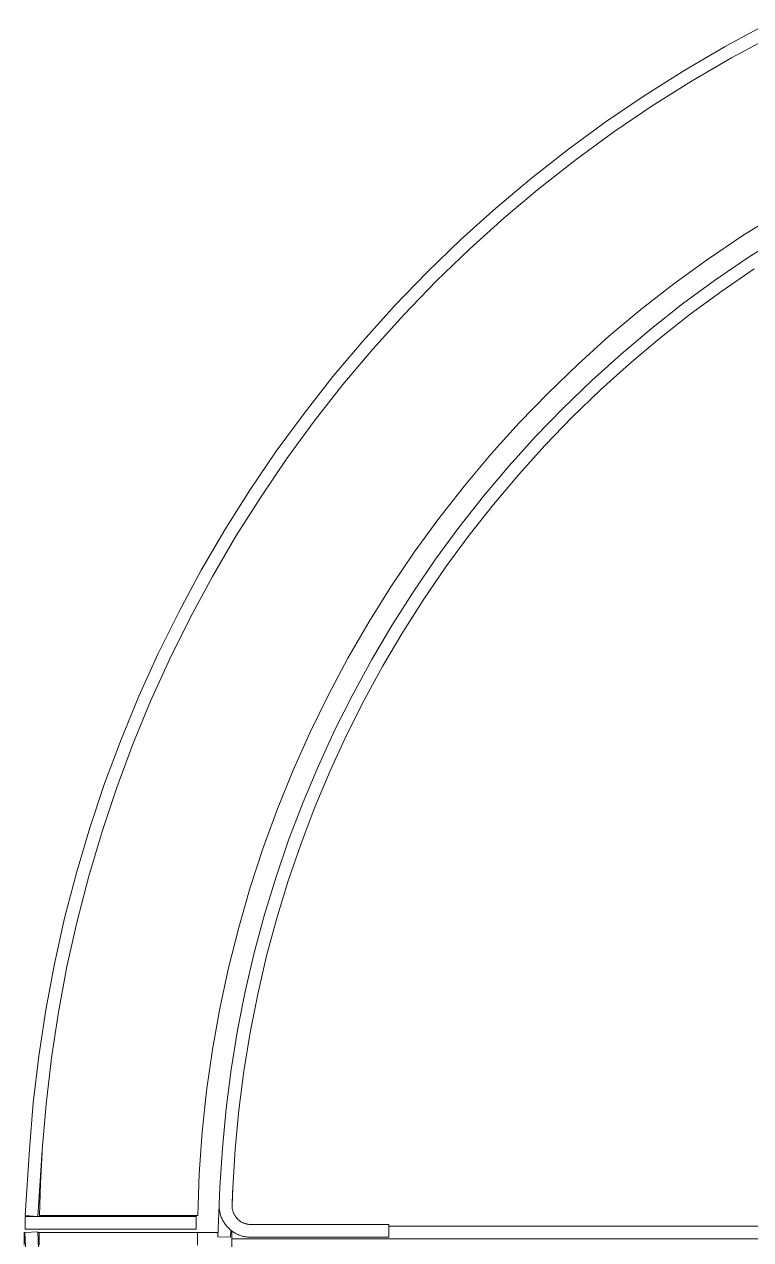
# Model space of a CAD drawing. Header units: millimetres. Extents: x 375 to 2759, y 807 to 2485.
# Drawn here: x 511.8 to 681.7, y 1463.8 to 1748.3 of the extents above; entities that cross this region are included whole.
import ezdxf

# ---------------------------------------------------------------- set-up
doc = ezdxf.new("R2010")
doc.units = ezdxf.units.MM
doc.layers.add('ZANO_R', color=7, linetype='Continuous', lineweight=0)

msp = doc.modelspace()

# ---------------------------------------------------------------- linework, layer by layer
at = {"layer": 'ZANO_R'}
for p, q in [((675.76, 1743.14), (685.41, 1748.34)), ((677.22, 1740.52), (686.79, 1745.67)), ((666.28, 1737.61), (675.76, 1743.14)), ((667.84, 1735.04), (677.22, 1740.52)), ((657, 1731.76), (666.28, 1737.61)), ((658.64, 1729.25), (667.84, 1735.04)), ((647.93, 1725.59), (657, 1731.76)), ((649.66, 1723.14), (658.64, 1729.25)), ((639.07, 1719.12), (647.93, 1725.59)), ((640.88, 1716.73), (649.66, 1723.14)), ((630.44, 1712.35), (639.07, 1719.12)), ((632.33, 1710.02), (640.88, 1716.73)), ((622.05, 1705.28), (630.44, 1712.35)), ((624.02, 1703.02), (632.33, 1710.02)), ((613.9, 1697.93), (622.05, 1705.28)), ((615.95, 1695.74), (624.02, 1703.02)), ((679.65, 1698.77), (687.91, 1703.94)), ((671.57, 1693.32), (679.65, 1698.77)), ((680.87, 1693.6), (688.69, 1698.57)), ((606.01, 1690.31), (613.9, 1697.93)), ((608.13, 1688.19), (615.95, 1695.74)), ((663.69, 1687.59), (671.57, 1693.32)), ((673.22, 1688.36), (680.87, 1693.6)), ((606.01, 1690.31), (598.39, 1682.42)), ((674.95, 1685.91), (682.52, 1691.09)), ((600.58, 1680.37), (608.13, 1688.19)), ((656.01, 1681.58), (663.69, 1687.59)), ((665.75, 1682.87), (673.22, 1688.36)), ((667.56, 1680.48), (674.95, 1685.91)), ((598.39, 1682.42), (591.04, 1674.28)), ((648.55, 1675.32), (656.01, 1681.58)), ((658.46, 1677.13), (665.75, 1682.87)), ((593.3, 1672.3), (600.58, 1680.37)), ((660.36, 1674.81), (667.56, 1680.48)), ((651.38, 1671.15), (658.46, 1677.13)), ((591.04, 1674.28), (583.98, 1665.88)), ((641.31, 1668.8), (648.55, 1675.32)), ((653.35, 1668.89), (660.36, 1674.81)), ((586.31, 1663.99), (593.3, 1672.3)), ((644.5, 1664.93), (651.38, 1671.15)), ((634.3, 1662.03), (641.31, 1668.8)), ((646.55, 1662.74), (653.35, 1668.89)), ((583.98, 1665.88), (577.21, 1657.25)), ((637.83, 1658.49), (644.5, 1664.93)), ((579.6, 1655.44), (586.31, 1663.99)), ((627.53, 1655.02), (634.3, 1662.03)), ((639.95, 1656.37), (646.55, 1662.74)), ((577.21, 1657.25), (570.73, 1648.4)), ((637.83, 1658.49), (631.39, 1651.82)), ((633.58, 1649.78), (639.95, 1656.37)), ((573.18, 1646.67), (579.6, 1655.44)), ((621.01, 1647.77), (627.53, 1655.02)), ((631.39, 1651.82), (625.17, 1644.95)), ((570.73, 1648.4), (564.57, 1639.32)), ((614.74, 1640.31), (621.01, 1647.77)), ((627.43, 1642.97), (633.58, 1649.78)), ((567.08, 1637.68), (573.18, 1646.67)), ((625.17, 1644.95), (619.19, 1637.86)), ((621.52, 1635.96), (627.43, 1642.97)), ((564.57, 1639.32), (558.72, 1630.04)), ((608.74, 1632.63), (614.74, 1640.31)), ((561.28, 1628.49), (567.08, 1637.68)), ((619.19, 1637.86), (613.45, 1630.58)), ((615.84, 1628.76), (621.52, 1635.96)), ((603.01, 1624.75), (608.74, 1632.63)), ((613.45, 1630.58), (607.96, 1623.11)), ((558.72, 1630.04), (553.19, 1620.57)), ((555.8, 1619.1), (561.28, 1628.49)), ((610.41, 1621.37), (615.84, 1628.76)), ((597.55, 1616.68), (603.01, 1624.75)), ((607.96, 1623.11), (602.73, 1615.45)), ((553.19, 1620.57), (547.99, 1610.91)), ((550.65, 1609.53), (555.8, 1619.1)), ((605.23, 1613.8), (610.41, 1621.37)), ((592.38, 1608.41), (597.55, 1616.68)), ((602.73, 1615.45), (597.75, 1607.63)), ((600.31, 1606.06), (605.23, 1613.8)), ((547.99, 1610.91), (543.12, 1601.08)), ((545.83, 1599.79), (550.65, 1609.53)), ((587.5, 1599.98), (592.38, 1608.41)), ((597.75, 1607.63), (593.05, 1599.64)), ((595.66, 1598.16), (600.31, 1606.06)), ((543.12, 1601.08), (538.59, 1591.09)), ((541.34, 1589.9), (545.83, 1599.79)), ((582.92, 1591.38), (587.5, 1599.98)), ((593.05, 1599.64), (588.61, 1591.5)), ((591.27, 1590.11), (595.66, 1598.16)), ((538.59, 1591.09), (534.41, 1580.95)), ((578.64, 1582.62), (582.92, 1591.38)), ((588.61, 1591.5), (584.45, 1583.21)), ((537.2, 1579.85), (541.34, 1589.9)), ((587.16, 1581.91), (591.27, 1590.11)), ((574.67, 1573.72), (578.64, 1582.62)), ((584.45, 1583.21), (580.58, 1574.79)), ((583.32, 1573.58), (587.16, 1581.91)), ((534.41, 1580.95), (530.58, 1570.67)), ((533.4, 1569.67), (537.2, 1579.85)), ((571.01, 1564.69), (574.67, 1573.72)), ((580.58, 1574.79), (576.99, 1566.24)), ((579.77, 1565.13), (583.32, 1573.58)), ((530.58, 1570.67), (527.1, 1560.26)), ((529.96, 1559.36), (533.4, 1569.67)), ((576.99, 1566.24), (573.69, 1557.58)), ((576.51, 1556.56), (579.77, 1565.13)), ((567.66, 1555.54), (571.01, 1564.69)), ((527.1, 1560.26), (523.98, 1549.74)), ((526.87, 1548.94), (529.96, 1559.36)), ((573.69, 1557.58), (570.68, 1548.81)), ((573.53, 1547.88), (576.51, 1556.56)), ((564.64, 1546.27), (567.66, 1555.54)), ((523.98, 1549.74), (521.22, 1539.13)), ((524.14, 1538.42), (526.87, 1548.94)), ((570.68, 1548.81), (567.97, 1539.94)), ((570.85, 1539.11), (573.53, 1547.88)), ((561.94, 1536.91), (564.64, 1546.27)), ((521.22, 1539.13), (518.83, 1528.42)), ((567.97, 1539.94), (565.56, 1530.99)), ((568.47, 1530.26), (570.85, 1539.11)), ((521.77, 1527.82), (524.14, 1538.42)), ((559.56, 1527.46), (561.94, 1536.91)), ((565.56, 1530.99), (563.46, 1521.96)), ((518.83, 1528.42), (516.81, 1517.64)), ((519.77, 1517.14), (521.77, 1527.82)), ((566.39, 1521.33), (568.47, 1530.26)), ((557.52, 1517.93), (559.56, 1527.46)), ((563.46, 1521.96), (561.66, 1512.86)), ((564.61, 1512.33), (566.39, 1521.33)), ((516.81, 1517.64), (515.16, 1506.79)), ((518.13, 1506.39), (519.77, 1517.14)), ((555.81, 1508.33), (557.52, 1517.93)), ((561.66, 1512.86), (560.17, 1503.71)), ((563.13, 1503.28), (564.61, 1512.33)), ((554.44, 1498.68), (555.81, 1508.33)), ((515.16, 1506.79), (513.88, 1495.9)), ((516.86, 1495.6), (518.13, 1506.39)), ((560.17, 1503.71), (558.98, 1494.52)), ((561.96, 1494.18), (563.13, 1503.28)), ((553.4, 1488.99), (554.44, 1498.68)), ((513.88, 1495.9), (512.97, 1484.96)), ((515.97, 1484.77), (516.86, 1495.6)), ((558.98, 1494.52), (558.11, 1485.29)), ((561.1, 1485.05), (561.96, 1494.18)), ((552.7, 1479.27), (553.4, 1488.99)), ((558.11, 1485.29), (557.55, 1476.03)), ((560.55, 1475.9), (561.1, 1485.05)), ((511.96, 1469.5), (512.97, 1484.96)), ((514.95, 1469.3), (515.97, 1484.77)), ((515.55, 1476.99), (515.94, 1484.43)), ((515.34, 1469.54), (515.55, 1476.99)), ((552.34, 1469.54), (552.7, 1479.27)), ((557.38, 1472.13), (557.55, 1476.03)), ((560.38, 1472), (560.55, 1475.9)), ((560.39, 1471.44), (560.52, 1475.37)), ((557.05, 1464.54), (557.38, 1472.04)), ((557.38, 1472.13), (557.37, 1471.88)), ((557.37, 1471.88), (557.37, 1471.63)), ((557.37, 1471.63), (557.39, 1471.37)), ((557.39, 1471.37), (557.4, 1471.12)), ((557.4, 1471.12), (557.43, 1470.87)), ((557.43, 1470.87), (557.47, 1470.61)), ((560.37, 1471.85), (560.38, 1472)), ((560.37, 1471.7), (560.37, 1471.85)), ((560.38, 1471.55), (560.37, 1471.7)), ((560.39, 1471.4), (560.38, 1471.55)), ((560.41, 1471.25), (560.39, 1471.4)), ((560.43, 1471.1), (560.41, 1471.25)), ((560.46, 1470.95), (560.43, 1471.1)), ((560.49, 1470.8), (560.46, 1470.95)), ((511.96, 1469.5), (514.95, 1469.3)), ((511.96, 1466.3), (511.96, 1469.3)), ((511.96, 1469.3), (551.96, 1469.3)), ((515.34, 1469.54), (552.34, 1469.54)), ((551.96, 1469.3), (551.96, 1466.3)), ((557.47, 1470.61), (557.52, 1470.36)), ((557.52, 1470.36), (557.57, 1470.12)), ((557.57, 1470.12), (557.63, 1469.87)), ((557.63, 1469.87), (557.7, 1469.63)), ((557.7, 1469.63), (557.78, 1469.38)), ((557.78, 1469.38), (557.87, 1469.15)), ((557.87, 1469.15), (557.96, 1468.91)), ((557.96, 1468.91), (558.07, 1468.68)), ((558.07, 1468.68), (558.18, 1468.45)), ((558.18, 1468.45), (558.3, 1468.22)), ((558.3, 1468.22), (558.43, 1468)), ((558.43, 1468), (558.56, 1467.79)), ((560.53, 1470.66), (560.49, 1470.8)), ((560.57, 1470.51), (560.53, 1470.66)), ((560.62, 1470.37), (560.57, 1470.51)), ((560.67, 1470.23), (560.62, 1470.37)), ((560.72, 1470.09), (560.67, 1470.23)), ((560.79, 1469.95), (560.72, 1470.09)), ((560.85, 1469.81), (560.79, 1469.95)), ((560.92, 1469.68), (560.85, 1469.81)), ((561, 1469.55), (560.92, 1469.68)), ((561.08, 1469.42), (561, 1469.55)), ((561.16, 1469.29), (561.08, 1469.42)), ((561.25, 1469.17), (561.16, 1469.29)), ((561.34, 1469.05), (561.25, 1469.17)), ((561.44, 1468.94), (561.34, 1469.05)), ((561.54, 1468.82), (561.44, 1468.94)), ((561.65, 1468.71), (561.54, 1468.82)), ((561.75, 1468.61), (561.65, 1468.71)), ((561.87, 1468.51), (561.75, 1468.61)), ((561.98, 1468.41), (561.87, 1468.51)), ((562.1, 1468.32), (561.98, 1468.41)), ((562.22, 1468.23), (562.1, 1468.32)), ((562.35, 1468.14), (562.22, 1468.23)), ((562.47, 1468.06), (562.35, 1468.14)), ((562.6, 1467.98), (562.47, 1468.06)), ((562.74, 1467.91), (562.6, 1467.98)), ((511.79, 1462.54), (511.79, 1465.54)), ((511.79, 1465.54), (511.92, 1465.54)), ((514.91, 1465.69), (511.92, 1465.56)), ((511.92, 1465.56), (512.59, 1450.08)), ((551.96, 1466.3), (511.96, 1466.3)), ((515.59, 1450.21), (514.91, 1465.69)), ((514.92, 1465.54), (515.29, 1465.54)), ((515.29, 1465.54), (515.29, 1462.54)), ((515.29, 1465.54), (552.29, 1465.54)), ((552.29, 1465.54), (552.29, 1462.54)), ((552.29, 1465.54), (557.09, 1465.54)), ((558.56, 1467.79), (558.7, 1467.58)), ((558.7, 1467.58), (558.85, 1467.37)), ((558.85, 1467.37), (559.01, 1467.17)), ((559.01, 1467.17), (559.17, 1466.98)), ((559.17, 1466.98), (559.34, 1466.79)), ((559.34, 1466.79), (559.52, 1466.6)), ((559.52, 1466.6), (559.7, 1466.43)), ((559.7, 1466.43), (559.89, 1466.25)), ((559.89, 1466.25), (560.08, 1466.09)), ((560.05, 1464.41), (560.12, 1466.06)), ((560.08, 1466.09), (560.28, 1465.93)), ((560.09, 1465.54), (560.29, 1465.54)), ((560.28, 1465.93), (560.48, 1465.78)), ((560.29, 1465.92), (560.29, 1464.04)), ((560.48, 1465.78), (560.69, 1465.64)), ((560.69, 1465.64), (560.91, 1465.5)), ((560.91, 1465.5), (561.13, 1465.37)), ((561.13, 1465.37), (561.35, 1465.25)), ((561.35, 1465.25), (561.58, 1465.14)), ((561.58, 1465.14), (561.81, 1465.03)), ((562.87, 1467.84), (562.74, 1467.91)), ((563.01, 1467.78), (562.87, 1467.84)), ((563.15, 1467.72), (563.01, 1467.78)), ((563.29, 1467.67), (563.15, 1467.72)), ((563.43, 1467.62), (563.29, 1467.67)), ((563.58, 1467.58), (563.43, 1467.62)), ((563.72, 1467.54), (563.58, 1467.58)), ((563.87, 1467.5), (563.72, 1467.54)), ((564.02, 1467.48), (563.87, 1467.5)), ((564.17, 1467.45), (564.02, 1467.48)), ((564.32, 1467.43), (564.17, 1467.45)), ((564.47, 1467.42), (564.32, 1467.43)), ((564.62, 1467.41), (564.47, 1467.42)), ((564.77, 1467.41), (564.62, 1467.41)), ((564.77, 1467.41), (587.04, 1467.41)), ((587.04, 1467.41), (597.04, 1467.41)), ((597.04, 1464.41), (597.04, 1467.41)), ((597.04, 1467.04), (828.58, 1467.04)), ((557.05, 1464.54), (560.05, 1464.41)), ((560.29, 1462.15), (560.29, 1464.04)), ((581.79, 1464.04), (560.29, 1464.04)), ((560.29, 1464.04), (828.58, 1464.04)), ((561.81, 1465.03), (562.04, 1464.93)), ((562.04, 1464.93), (562.28, 1464.84)), ((562.28, 1464.84), (562.52, 1464.76)), ((562.52, 1464.76), (562.76, 1464.69)), ((562.76, 1464.69), (563.01, 1464.62)), ((563.01, 1464.62), (563.26, 1464.57)), ((563.26, 1464.57), (563.51, 1464.52)), ((563.51, 1464.52), (563.76, 1464.48)), ((563.76, 1464.48), (564.01, 1464.45)), ((564.01, 1464.45), (564.26, 1464.43)), ((564.26, 1464.43), (564.52, 1464.42)), ((564.52, 1464.42), (564.77, 1464.41)), ((587.04, 1464.41), (564.77, 1464.41)), ((587.04, 1464.41), (597.04, 1464.41))]:
    msp.add_line(p, q, dxfattribs=at)

doc.saveas('drawing.dxf')
